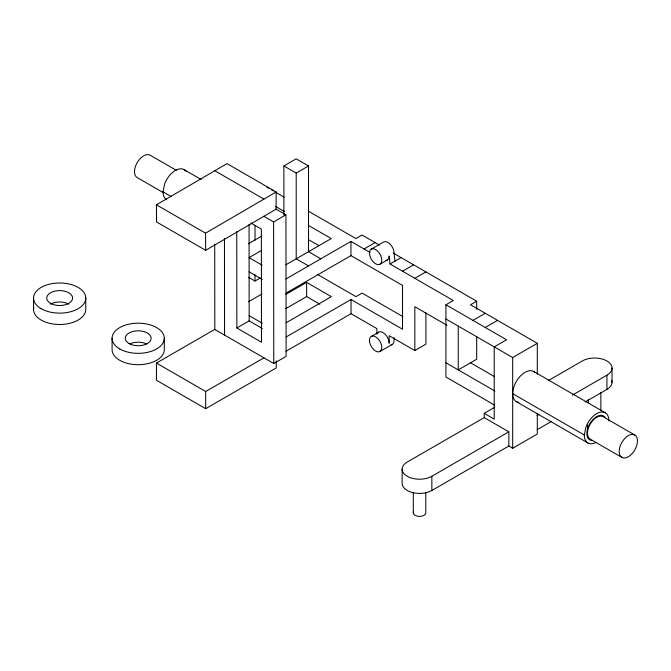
<?xml version="1.0" encoding="UTF-8"?>
<svg xmlns="http://www.w3.org/2000/svg" width="671" height="671" viewBox="0 0 671 671"><rect width="100%" height="100%" fill="white"/><g stroke="black" fill="none" stroke-linecap="round" stroke-linejoin="round"><path stroke-width="1.01" d="M370.04 252.447L350.95 241.426L320.822 258.813L308.517 251.709L308.517 165.947L296.205 173.059L296.205 258.821L308.517 265.926M285.812 308.61L306.63 296.59L306.63 282.382L331.348 296.649L286.098 322.768M377.689 333.059A8.706 5.024 60 0 1 384.609 333.739A8.706 5.024 60 0 1 389.172 343.242L389.172 335.718L414.837 350.539L414.837 306.731L446.953 325.276M425.909 312.854L425.909 344.139L414.837 350.539M476.687 336.297L476.687 359.245L458.243 369.889L445.938 362.785L445.913 304.777L453.302 300.516L390.027 263.988L389.172 255.97A8.706 5.024 60 0 1 386.093 260.348M445.913 304.777L506.538 339.778L494.225 346.882L494.225 419.107L484.227 413.336L484.227 417.597L407.238 462.042A17.404 10.048 0 0 0 407.238 476.259A17.404 10.048 0 0 0 431.856 476.259L508.844 431.814L508.844 446.022L431.856 490.467A17.404 10.048 0 0 1 412.891 492.648A17.404 10.048 0 0 1 402.139 483.363L402.139 469.155M276.108 209.167L276.15 191.99L227.016 163.623L156.427 204.806L156.536 221.942L205.67 250.308L276.108 209.167L285.93 214.821L286.106 336.985L286.081 356.393L273.768 363.506L214.712 329.419L156.435 363.07L156.435 380.264L205.67 408.689L276.259 367.934L276.259 360.855M166.634 199.748A17.404 10.048 -60 0 1 163.028 191.78L164.68 183.72L166.634 179.652A17.404 10.048 -60 0 1 186.001 171.415M595.814 442.541A17.404 10.048 -60 0 1 584.307 435.009L585.959 426.949L587.913 422.873A17.404 10.048 -60 0 1 601.325 412.053A17.404 10.048 -60 0 1 608.924 420.792M205.67 250.308L205.561 233.172L276.15 191.99M261.355 250.501L249.092 257.639L262.286 265.255M283.892 214.896L283.883 165.955L296.196 158.851L308.517 165.947M263.795 216.272L273.617 221.933L285.93 214.821M248.438 243.749L261.933 235.957M248.698 277.358L255.03 281.015L260.306 277.97M285.98 264.718L331.256 238.582L308.392 225.381M285.98 278.935L320.822 258.813M248.463 301.749L261.95 293.965M285.98 293.152L350.95 255.634L402.525 285.418L402.525 329.218L351.042 299.492L286.106 336.985M364.059 248.991L375.139 242.6M285.821 294.393L306.63 282.382M371.281 249.142L383.594 242.038A8.706 5.024 60 0 1 390.296 244.37A8.706 5.024 60 0 1 394.095 253.126L394.951 261.145M236.754 231.621L236.855 327.993L249.167 320.889L262.378 328.513M379.987 264.223L387.368 259.954M390.027 263.988L401.107 257.589M402.525 271.201L413.604 264.81M156.435 363.07L205.67 391.495L263.946 357.844M286.081 351.193L351.042 313.709L376.867 328.614L376.867 334.25M414.837 278.306L425.917 271.914M371.281 336.414L378.67 332.145M379.987 351.487L392.292 344.382M476.687 309.348L476.687 301.229L470.53 304.777L537.303 343.326L537.303 374.284M472.946 320.386L485.25 313.282M485.25 327.49L497.563 320.386M494.225 346.882L512.686 357.542L537.303 343.326M484.227 413.336L494.779 407.247M548.752 380.348L582.302 360.973A17.404 10.048 0 0 1 606.919 360.973A17.404 10.048 0 0 1 606.919 375.19L606.919 389.398L585.154 401.963M537.085 415.5L538.905 414.46M572.455 395.085L606.919 375.19M537.085 429.717L551.604 421.338M508.844 446.022L512.686 448.245L537.303 434.028L537.303 413.428M445.913 318.993L494.913 347.276M283.883 165.955L296.205 173.059M379.409 245.066L362.03 235.026L355.873 238.582L308.71 211.348M393.206 253.034L476.687 301.229M266.983 187.259L268.803 188.308M271.52 189.885L273.332 190.925M275.152 191.973L284.219 197.215M214.712 170.686L263.846 199.052M275.437 206.358L284.429 211.55M308.392 239.597L318.943 245.687M184.039 169.604L201.166 179.493M533.697 371.474L605.317 412.824M176.364 170.342L150.103 155.186A12.925 7.465 -60 0 0 137.178 162.642A12.925 7.465 -60 0 0 137.178 177.572L163.439 192.728M634.774 435.001A12.925 7.465 -60 0 0 619.484 448.563A12.925 7.465 -60 0 0 630.673 455.022A12.925 7.465 -60 0 0 634.774 435.001L603.078 416.708A12.925 7.465 -60 0 0 590.153 424.164A12.925 7.465 -60 0 0 590.153 439.094L621.849 457.387M250.803 222.982L261.355 229.071L261.472 342.21L236.855 327.993M402.768 316.561L362.122 293.101L355.965 296.649L317.358 274.364M470.53 362.793L494.686 376.741M163.028 191.78L171.139 196.469M512.686 393.659L584.307 435.009M516.293 401.627L587.913 442.977M156.427 204.806L205.561 233.172M306.63 296.59L319.874 304.24M494.728 405.183L445.913 377.01L445.938 362.785M249.109 271.856L262.294 279.471M484.227 417.597L508.844 431.814M249.159 315.664L262.353 323.271M494.913 391.076L458.243 369.889L458.243 326.089M273.617 221.933L273.768 363.506M249.058 224.374L249.167 320.889M224.458 238.297L224.559 335.106M214.72 244.135L214.812 329.52M612.019 368.077L612.019 382.294M600.864 392.443L600.864 410.711M588.366 399.547L588.366 402.592M587.477 423.778L587.477 433.172M512.686 357.542L512.686 448.245M431.856 476.259L431.856 490.467M425.8 492.497L425.8 512.795A6.249 3.607 0 0 1 418.738 516.368A6.249 3.607 0 0 1 413.512 511.864M413.302 492.497L413.302 512.795M394.095 337.58L394.095 340.398A8.706 5.024 60 0 1 391.017 344.777M351.042 299.492L351.042 313.709M350.95 241.426L350.95 255.634M255.03 225.531L255.03 240.193M255.03 274.733L255.03 281.015M205.67 391.495L205.67 408.689M164.303 338.259L164.303 349.633A26.11 15.072 0 0 1 138.192 364.705A26.11 15.072 0 0 1 112.082 349.633L112.082 338.259M85.771 298.058L85.771 309.432A26.11 15.072 0 0 1 57.949 324.47A26.11 15.072 0 0 1 33.776 307.461M33.55 298.058L33.55 309.432M518.842 402.407A17.404 10.048 -60 0 1 515.924 382.185A17.404 10.048 -60 0 1 535.081 372.573M50.518 304.156A12.925 7.465 0 0 1 68.803 304.156M129.88 343.913A12.925 7.465 0 0 1 146.504 343.913M605.066 417.387A13.797 7.968 -60 0 0 588.173 427.142L587.192 430.421A13.797 7.968 -60 0 0 591.738 440.47M611.751 380.549A17.404 10.048 0 0 1 606.919 389.398M369.478 340.398A8.706 5.024 60 0 0 378.712 351.881A8.706 5.024 60 0 0 378.712 339.568A8.706 5.024 60 0 0 369.478 340.398M369.478 253.126A8.706 5.024 60 0 0 378.712 264.617A8.706 5.024 60 0 0 378.712 252.304A8.706 5.024 60 0 0 369.478 253.126M50.518 303.334A12.925 7.465 0 0 0 72.141 299.996A12.925 7.465 0 0 0 56.314 290.853A12.925 7.465 0 0 0 50.518 303.334M41.199 308.719A26.11 15.072 0 0 0 84.882 301.967A26.11 15.072 0 0 0 52.9 283.498A26.11 15.072 0 0 0 41.199 308.719M119.732 348.92A26.11 15.072 0 0 0 163.414 342.16A26.11 15.072 0 0 0 131.432 323.699A26.11 15.072 0 0 0 119.732 348.92M129.058 343.535A12.925 7.465 0 0 0 150.681 340.189A12.925 7.465 0 0 0 134.846 331.055A12.925 7.465 0 0 0 129.058 343.535"/></g></svg>
